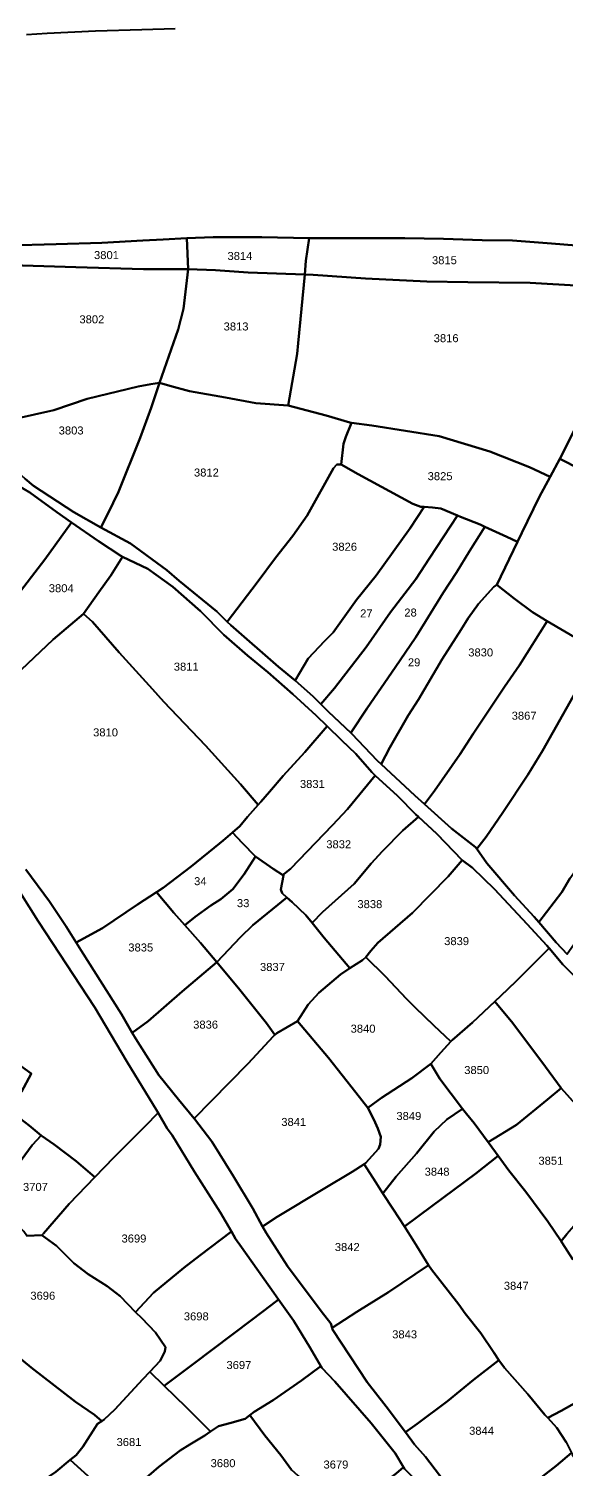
# Model space of a CAD drawing. Header units: inches. Extents: x -210528 to -96779, y -167010 to -59860.
# Drawn here: x -144528 to -135845, y -119961 to -96670 of the extents above; entities that cross this region are included whole.
import ezdxf

# ---------------------------------------------------------------- set-up
doc = ezdxf.new("R2010")
doc.units = ezdxf.units.IN
doc.header["$MEASUREMENT"] = 0
doc.layers.add('PDF7_Geometry', color=9, linetype='Continuous', true_color=0x808080)
doc.layers.add('PDF7_Text', color=7, linetype='Continuous', true_color=0xffffff)
doc.styles.add('PDF Arial', font='arial.ttf')

msp = doc.modelspace()

# ---------------------------------------------------------------- linework, layer by layer
at = {"layer": 'PDF7_Geometry', "color": 1, "lineweight": 40}
for points in [[(-144566, -96759), (-144230, -96739), (-143451, -96701), (-142702, -96682), (-142163, -96663)], [(-135685, -100172), (-136079, -100143), (-136714, -100095), (-137204, -100085), (-137829, -100066), (-138454, -100056), (-139876, -100056), (-139996, -100054), (-140760, -100037), (-141549, -100037), (-141976, -100057), (-142356, -100075), (-142683, -100094), (-143346, -100132), (-144086, -100151), (-144865, -100171)], [(-135474, -102683), (-135945, -103622), (-136102, -103913), (-136436, -103756), (-137079, -103507), (-137896, -103258), (-138983, -103085), (-139316, -103040), (-139338, -103037), (-139723, -102922), (-140338, -102759), (-140194, -101925), (-140174, -101753), (-140070, -100645), (-139934, -100650), (-139088, -100708), (-138098, -100756), (-137435, -100766), (-136426, -100775), (-135599, -100823)], [(-135475, -112229), (-135898, -111798), (-136121, -111535), (-136158, -111491), (-136475, -111146), (-137004, -110580), (-137359, -110235), (-137523, -110111), (-137936, -109689), (-138229, -109413), (-138272, -109372), (-138570, -109075), (-138930, -108741), (-138983, -108692), (-139243, -108395), (-139474, -108174), (-139707, -107947), (-139887, -107772), (-140262, -107427), (-140665, -107072), (-140992, -106803), (-141376, -106468), (-141751, -106085), (-142203, -105692), (-142607, -105404), (-143013, -105206), (-143039, -105193), (-143404, -104953), (-143840, -104650), (-144077, -104484), (-144510, -104167), (-144971, -103899)], [(-144587, -103947), (-144452, -104062), (-143798, -104484), (-143366, -104733), (-142885, -104992), (-142299, -105423), (-142097, -105596), (-141492, -106094), (-141320, -106258), (-141261, -106315), (-140492, -106986), (-140223, -107206), (-139935, -107465), (-139809, -107590), (-139685, -107714), (-139325, -108055), (-139310, -108069), (-138897, -108500), (-138834, -108558), (-138291, -109066), (-138133, -109208), (-137695, -109603), (-137311, -109900), (-137289, -109931), (-137128, -110159), (-136677, -110686), (-136360, -111031), (-136286, -111116), (-136004, -111443), (-135830, -111631)], [(-144654, -107033), (-144135, -106544), (-143645, -106132), (-143501, -106257), (-143068, -106755), (-142530, -107350), (-142347, -107551), (-141675, -108260), (-141108, -108883), (-140824, -109219), (-140992, -109410), (-141117, -109564), (-141235, -109664), (-141387, -109794), (-141444, -109842), (-141906, -110215), (-142357, -110560), (-142466, -110631), (-142771, -110829), (-143338, -111212), (-143764, -111445), (-143924, -111183), (-144193, -110781), (-144578, -110263)], [(-135783, -110408), (-135917, -110628), (-136286, -111116), (-136360, -111031), (-136677, -110686), (-137128, -110159), (-137289, -109931), (-137138, -109737), (-136869, -109344), (-136465, -108731), (-136225, -108347), (-135513, -107073)], [(-145135, -109899), (-144376, -111097), (-143463, -112496), (-142944, -113369), (-142454, -114174), (-142438, -114201), (-142646, -114413), (-143156, -114921), (-143463, -115237), (-143761, -114979), (-144117, -114710), (-144328, -114566), (-144521, -114403), (-144732, -114240)], [(-138331, -120078), (-138456, -119954), (-138473, -119926), (-138610, -119704), (-138994, -119216), (-139581, -118545), (-139792, -118324), (-139810, -118293), (-139984, -117998), (-140253, -117557), (-140494, -117216), (-140570, -117107), (-141089, -116369), (-141186, -116235), (-141253, -116118), (-141435, -115803), (-141849, -115151), (-142214, -114557), (-142291, -114452), (-142438, -114201), (-142454, -114174), (-142944, -113369), (-143463, -112496), (-144376, -111097), (-145135, -109899)], [(-144578, -110263), (-144193, -110781), (-143924, -111183), (-143764, -111445), (-143684, -111576), (-143031, -112602), (-142856, -112906), (-142800, -113004), (-142425, -113589), (-142108, -113982), (-141857, -114289), (-141848, -114298), (-141570, -114663), (-141224, -115219), (-140907, -115746), (-140752, -116034), (-140695, -116139), (-140349, -116676), (-139802, -117404), (-139648, -117605), (-139627, -117674), (-139619, -117701), (-139062, -118554), (-138754, -118947), (-138442, -119361), (-138293, -119561), (-138120, -119762), (-137889, -120059)], [(-144646, -113857), (-144492, -113570), (-144492, -113560), (-144742, -113378)], [(-144732, -114240), (-144521, -114403), (-144328, -114566), (-144473, -114720), (-145011, -115448)], [(-135544, -118804), (-135928, -119015), (-136143, -119131), (-136188, -119082), (-136466, -118746), (-136841, -118324), (-136930, -118196), (-137014, -118075), (-137226, -117759), (-137475, -117443), (-137581, -117299), (-138023, -116733), (-138067, -116663), (-138302, -116283), (-138458, -116038), (-138013, -115708), (-137302, -115181), (-136945, -114894), (-136773, -115133), (-136495, -115478), (-136139, -115957), (-135928, -116273), (-135908, -116302), (-135735, -116571)], [(-144559, -116186), (-144319, -116177), (-144079, -116349), (-143800, -116627), (-143569, -116809), (-143262, -117001), (-143050, -117164), (-142802, -117419), (-142704, -117519), (-142483, -117749), (-142320, -117988), (-142330, -118055), (-142406, -118209), (-142573, -118386), (-142685, -118506), (-143137, -118995), (-143310, -119157), (-143348, -119182), (-143464, -119081), (-143771, -118870), (-144492, -118314), (-144704, -118141)], [(-135735, -116571), (-135908, -116302), (-135928, -116273), (-135832, -116159)], [(-135842, -119523), (-135995, -119293), (-136143, -119131), (-135928, -119015), (-135544, -118804)], [(-142907, -120336), (-142426, -119924), (-142080, -119656), (-141926, -119560), (-141686, -119416), (-141594, -119353), (-141465, -119263), (-141282, -119215), (-141032, -119148), (-140956, -119087), (-140715, -119417), (-140455, -119733), (-140282, -119973)]]:
    msp.add_lwpolyline(points, dxfattribs=at)
for points in [[(-141976, -100057), (-141952, -100554), (-142673, -100554), (-143769, -100525), (-144973, -100486), (-144961, -100420), (-144912, -100177), (-144865, -100171), (-144086, -100151), (-143346, -100132), (-142683, -100094), (-142356, -100075)], [(-139996, -100054), (-140049, -100420), (-140070, -100645), (-140982, -100612), (-141510, -100574), (-141952, -100554), (-141976, -100057), (-141549, -100037), (-140760, -100037)], [(-134980, -100207), (-135129, -100867), (-135599, -100823), (-136426, -100775), (-137435, -100766), (-138098, -100756), (-139088, -100708), (-139934, -100650), (-140070, -100645), (-140049, -100420), (-139996, -100054), (-139876, -100056), (-138454, -100056), (-137829, -100066), (-137204, -100085), (-136714, -100095), (-136079, -100143), (-135685, -100172), (-135234, -100210)], [(-144973, -100486), (-143769, -100525), (-142673, -100554), (-141952, -100554), (-142029, -101196), (-142116, -101532), (-142414, -102394), (-142558, -102414), (-142760, -102452), (-143587, -102653), (-144125, -102835), (-144750, -102979), (-145240, -103113), (-145761, -103249), (-145682, -102912), (-145307, -101771), (-145240, -101551), (-144999, -100631)], [(-141952, -100554), (-141510, -100574), (-140982, -100612), (-140070, -100645), (-140174, -101753), (-140194, -101925), (-140338, -102759), (-140857, -102721), (-141347, -102634), (-141933, -102529), (-142251, -102442), (-142414, -102394), (-142116, -101532), (-142029, -101196)], [(-145761, -103249), (-145240, -103113), (-144750, -102979), (-144125, -102835), (-143587, -102653), (-142760, -102452), (-142558, -102414), (-142414, -102394), (-142549, -102797), (-142731, -103286), (-143078, -104158), (-143251, -104512), (-143366, -104733), (-143798, -104484), (-144452, -104062), (-144587, -103947), (-144836, -103726), (-145096, -103583), (-145711, -103276)], [(-142414, -102394), (-142251, -102442), (-141933, -102529), (-141347, -102634), (-140857, -102721), (-140338, -102759), (-139723, -102922), (-139338, -103037), (-139316, -103040), (-139406, -103267), (-139444, -103382), (-139483, -103717), (-139550, -103717), (-139607, -103775), (-140031, -104542), (-140261, -104868), (-140540, -105222), (-140838, -105625), (-141320, -106258), (-141492, -106094), (-142097, -105596), (-142299, -105423), (-142885, -104992), (-143366, -104733), (-143251, -104512), (-143078, -104158), (-142731, -103286), (-142549, -102797)], [(-135467, -102649), (-134619, -102865), (-134330, -102942), (-134019, -103012), (-133946, -103028), (-133509, -103223), (-133552, -103325), (-133927, -104188), (-134070, -104493), (-134561, -104293), (-135109, -104054), (-135292, -103958), (-135945, -103622), (-135474, -102683)], [(-139483, -103717), (-139444, -103382), (-139406, -103267), (-139316, -103040), (-138983, -103085), (-137896, -103258), (-137079, -103507), (-136436, -103756), (-136102, -103913), (-136282, -104245), (-136561, -104820), (-136629, -104963), (-136801, -104887), (-137158, -104721), (-137233, -104686), (-137551, -104561), (-137603, -104539), (-137868, -104427), (-138002, -104408), (-138141, -104401), (-138195, -104398), (-138320, -104350), (-139204, -103871)], [(-136102, -103913), (-135945, -103622), (-135292, -103958), (-135109, -104054), (-134561, -104293), (-134070, -104493), (-134196, -104763), (-134533, -105357), (-135013, -106229), (-135317, -106741), (-135648, -106545), (-136150, -106246), (-136388, -106104), (-136686, -105884), (-136964, -105663), (-136629, -104963), (-136561, -104820), (-136282, -104245)], [(-138141, -104401), (-138368, -104743), (-138916, -105510), (-139233, -105903), (-139608, -106430), (-139752, -106574), (-140012, -106852), (-140223, -107206), (-140492, -106986), (-141261, -106315), (-141320, -106258), (-140838, -105625), (-140540, -105222), (-140261, -104868), (-140031, -104542), (-139607, -103775), (-139550, -103717), (-139483, -103717), (-139204, -103871), (-138320, -104350), (-138195, -104398)], [(-143840, -104650), (-144270, -105250), (-144769, -105902), (-145267, -106580), (-145423, -106429), (-145587, -106276), (-145976, -105931), (-146009, -105902), (-146249, -105656), (-145692, -104857), (-145259, -104253), (-144971, -103899), (-144510, -104167), (-144077, -104484)], [(-137603, -104539), (-138051, -105232), (-138272, -105567), (-138685, -106104), (-139079, -106670), (-139589, -107331), (-139809, -107590), (-139935, -107465), (-140223, -107206), (-140012, -106852), (-139752, -106574), (-139608, -106430), (-139233, -105903), (-138916, -105510), (-138368, -104743), (-138141, -104401), (-138002, -104408), (-137868, -104427)], [(-137158, -104721), (-137407, -105117), (-137618, -105462), (-137830, -105788), (-138272, -106507), (-138608, -106995), (-139060, -107657), (-139325, -108055), (-139685, -107714), (-139809, -107590), (-139589, -107331), (-139079, -106670), (-138685, -106104), (-138272, -105567), (-138051, -105232), (-137603, -104539), (-137551, -104561), (-137233, -104686)], [(-143013, -105206), (-143203, -105509), (-143395, -105778), (-143645, -106132), (-144135, -106544), (-144654, -107033), (-144745, -107128), (-145144, -106697), (-145267, -106580), (-144769, -105902), (-144270, -105250), (-143840, -104650), (-143404, -104953), (-143039, -105193)], [(-136629, -104963), (-136964, -105663), (-137012, -105692), (-137262, -105970), (-137426, -106200), (-137541, -106382), (-137714, -106651), (-137849, -106861), (-138233, -107513), (-138397, -107772), (-138695, -108289), (-138834, -108558), (-138897, -108500), (-139310, -108069), (-139325, -108055), (-139060, -107657), (-138608, -106995), (-138272, -106507), (-137830, -105788), (-137618, -105462), (-137407, -105117), (-137158, -104721), (-136801, -104887)], [(-143645, -106132), (-143395, -105778), (-143203, -105509), (-143013, -105206), (-142607, -105404), (-142203, -105692), (-141751, -106085), (-141376, -106468), (-140992, -106803), (-140665, -107072), (-140262, -107427), (-139887, -107772), (-139707, -107947), (-140069, -108366), (-140416, -108749), (-140637, -109008), (-140781, -109171), (-140824, -109219), (-141108, -108883), (-141675, -108260), (-142347, -107551), (-142530, -107350), (-143068, -106755), (-143501, -106257)], [(-136150, -106246), (-136599, -106957), (-136840, -107312), (-137349, -108069), (-137561, -108405), (-137974, -108989), (-138133, -109208), (-138291, -109066), (-138834, -108558), (-138695, -108289), (-138397, -107772), (-138233, -107513), (-137849, -106861), (-137714, -106651), (-137541, -106382), (-137426, -106200), (-137262, -105970), (-137012, -105692), (-136964, -105663), (-136686, -105884), (-136388, -106104)], [(-133067, -106028), (-132687, -106277), (-132447, -106431), (-132639, -106757), (-133187, -107677), (-133370, -107945), (-134004, -108923), (-134552, -109756), (-135418, -111050), (-135830, -111631), (-136004, -111443), (-136286, -111116), (-135917, -110628), (-135783, -110408), (-135350, -109795), (-135158, -109517), (-134350, -108223), (-134071, -107744), (-133610, -106967), (-133360, -106536)], [(-135317, -106741), (-135513, -107073), (-136225, -108347), (-136465, -108731), (-136869, -109344), (-137138, -109737), (-137289, -109931), (-137311, -109900), (-137695, -109603), (-138133, -109208), (-137974, -108989), (-137561, -108405), (-137349, -108069), (-136840, -107312), (-136599, -106957), (-136150, -106246), (-135648, -106545)], [(-138930, -108741), (-139378, -109286), (-139618, -109545), (-140300, -110254), (-140406, -110340), (-140410, -110362), (-140579, -110254), (-140867, -110053), (-141079, -109832), (-141235, -109664), (-141117, -109564), (-140992, -109410), (-140824, -109219), (-140781, -109171), (-140637, -109008), (-140416, -108749), (-140069, -108366), (-139707, -107947), (-139474, -108174), (-139243, -108395), (-138983, -108692)], [(-138229, -109413), (-138484, -109631), (-138811, -109967), (-138993, -110168), (-139272, -110494), (-139781, -110954), (-139948, -111127), (-140051, -111002), (-140272, -110791), (-140356, -110716), (-140435, -110647), (-140454, -110589), (-140410, -110362), (-140406, -110340), (-140300, -110254), (-139618, -109545), (-139378, -109286), (-138930, -108741), (-138570, -109075), (-138272, -109372)], [(-137523, -110111), (-137753, -110379), (-138330, -110963), (-138888, -111452), (-139003, -111577), (-139080, -111682), (-139138, -111730), (-139340, -111861), (-139753, -111366), (-139948, -111127), (-139781, -110954), (-139272, -110494), (-138993, -110168), (-138811, -109967), (-138484, -109631), (-138229, -109413), (-137936, -109689)], [(-140867, -110053), (-141050, -110340), (-141233, -110580), (-141425, -110743), (-141589, -110848), (-141838, -111030), (-142005, -111166), (-142184, -110963), (-142466, -110631), (-142357, -110560), (-141906, -110215), (-141444, -109842), (-141387, -109794), (-141235, -109664), (-141079, -109832)], [(-140867, -110053), (-140579, -110254), (-140410, -110362), (-140454, -110589), (-140435, -110647), (-140356, -110716), (-140906, -111164), (-141108, -111356), (-141492, -111762), (-141752, -111452), (-142005, -111166), (-141838, -111030), (-141589, -110848), (-141425, -110743), (-141233, -110580), (-141050, -110340)], [(-136121, -111535), (-136658, -112075), (-136898, -112305), (-136999, -112400), (-137359, -112737), (-137686, -113024), (-137706, -113046), (-137984, -112785), (-138282, -112497), (-138426, -112353), (-138772, -111989), (-139080, -111682), (-139003, -111577), (-138888, -111452), (-138330, -110963), (-137753, -110379), (-137523, -110111), (-137359, -110235), (-137004, -110580), (-136475, -111146), (-136158, -111491)], [(-142005, -111166), (-141752, -111452), (-141492, -111762), (-142050, -112238), (-142598, -112717), (-142856, -112906), (-143031, -112602), (-143684, -111576), (-143764, -111445), (-143338, -111212), (-142771, -110829), (-142466, -110631), (-142184, -110963)], [(-139948, -111127), (-139753, -111366), (-139340, -111861), (-139493, -111960), (-139839, -112257), (-140012, -112449), (-140185, -112717), (-140522, -112909), (-140551, -112938), (-140685, -112746), (-141118, -112209), (-141492, -111762), (-141108, -111356), (-140906, -111164), (-140356, -110716), (-140272, -110791), (-140051, -111002)], [(-136999, -112400), (-136898, -112305), (-136658, -112075), (-136121, -111535), (-135898, -111798), (-135475, -112229), (-135206, -112584), (-134899, -112986), (-134534, -113456), (-133986, -114012), (-133828, -114221), (-134159, -114443), (-134486, -114673), (-134774, -114951), (-134802, -114981), (-134880, -114903), (-135130, -114654), (-135533, -114242), (-135831, -113906), (-135927, -113801), (-136177, -113456), (-136706, -112746)], [(-142856, -112906), (-142598, -112717), (-142050, -112238), (-141492, -111762), (-141118, -112209), (-140685, -112746), (-140551, -112938), (-140580, -112966), (-140983, -113398), (-141579, -114011), (-141857, -114289), (-142108, -113982), (-142425, -113589), (-142800, -113004)], [(-139340, -111861), (-139138, -111730), (-139080, -111682), (-138772, -111989), (-138426, -112353), (-138282, -112497), (-137984, -112785), (-137706, -113046), (-137869, -113225), (-138032, -113408), (-138340, -113637), (-138830, -113954), (-139051, -114117), (-139244, -113867), (-139686, -113311), (-140185, -112717), (-140012, -112449), (-139839, -112257), (-139493, -111960)], [(-137706, -113046), (-137686, -113024), (-137359, -112737), (-136999, -112400), (-136706, -112746), (-136177, -113456), (-135927, -113801), (-136148, -113983), (-136648, -114395), (-137105, -114672), (-137331, -114366), (-137456, -114213), (-137518, -114131), (-137888, -113647), (-138032, -113408), (-137869, -113225)], [(-140551, -112938), (-140522, -112909), (-140185, -112717), (-139686, -113311), (-139244, -113867), (-139051, -114117), (-138955, -114308), (-138888, -114452), (-138840, -114586), (-138850, -114711), (-138878, -114778), (-139080, -115008), (-139109, -115027), (-139301, -115152), (-139772, -115430), (-140513, -115880), (-140752, -116034), (-140907, -115746), (-141224, -115219), (-141570, -114663), (-141848, -114298), (-141857, -114289), (-141579, -114011), (-140983, -113398), (-140580, -112966)], [(-145758, -113566), (-145684, -113464), (-145314, -112906), (-144742, -113378), (-144492, -113560), (-144492, -113570), (-144646, -113857), (-144857, -114147), (-144886, -114125), (-145366, -113819)], [(-139051, -114117), (-138830, -113954), (-138340, -113637), (-138032, -113408), (-137888, -113647), (-137518, -114131), (-137773, -114308), (-137975, -114500), (-138263, -114855), (-138590, -115228), (-138805, -115501), (-138927, -115315), (-139109, -115027), (-139080, -115008), (-138878, -114778), (-138850, -114711), (-138840, -114586), (-138888, -114452), (-138955, -114308)], [(-137105, -114672), (-136648, -114395), (-136148, -113983), (-135927, -113801), (-135831, -113906), (-135533, -114242), (-135130, -114654), (-134880, -114903), (-134802, -114981), (-135207, -115421), (-135399, -115651), (-135572, -115861), (-135832, -116159), (-135928, -116273), (-136139, -115957), (-136495, -115478), (-136773, -115133), (-136945, -114894), (-137091, -114692)], [(-143463, -115237), (-143156, -114921), (-142646, -114413), (-142438, -114201), (-142291, -114452), (-142214, -114557), (-141849, -115151), (-141435, -115803), (-141253, -116118), (-141762, -116503), (-142022, -116704), (-142512, -117107), (-142802, -117419), (-143050, -117164), (-143262, -117001), (-143569, -116809), (-143800, -116627), (-144079, -116349), (-144319, -116177), (-144290, -116148), (-143877, -115669)], [(-137105, -114672), (-137091, -114692), (-136945, -114894), (-137302, -115181), (-138013, -115708), (-138458, -116038), (-138638, -115756), (-138805, -115501), (-138590, -115228), (-138263, -114855), (-137975, -114500), (-137773, -114308), (-137518, -114131), (-137456, -114213), (-137331, -114366)], [(-144328, -114566), (-144117, -114710), (-143761, -114979), (-143463, -115237), (-143877, -115669), (-144290, -116148), (-144319, -116177), (-144559, -116186), (-144607, -116119), (-144886, -115831), (-145098, -115601), (-145011, -115448), (-144473, -114720)], [(-138805, -115501), (-138638, -115756), (-138458, -116038), (-138302, -116283), (-138067, -116663), (-138715, -117097), (-139225, -117414), (-139627, -117674), (-139648, -117605), (-139802, -117404), (-140349, -116676), (-140695, -116139), (-140752, -116034), (-140513, -115880), (-139772, -115430), (-139301, -115152), (-139109, -115027), (-138927, -115315)], [(-140494, -117216), (-140609, -117308), (-140926, -117548), (-141868, -118257), (-142340, -118611), (-142573, -118386), (-142406, -118209), (-142330, -118055), (-142320, -117988), (-142483, -117749), (-142704, -117519), (-142802, -117419), (-142512, -117107), (-142022, -116704), (-141762, -116503), (-141253, -116118), (-141186, -116235), (-141089, -116369), (-140570, -117107)], [(-139627, -117674), (-139225, -117414), (-138715, -117097), (-138067, -116663), (-138023, -116733), (-137581, -117299), (-137475, -117443), (-137226, -117759), (-137014, -118075), (-136930, -118196), (-137341, -118516), (-137764, -118861), (-138254, -119225), (-138442, -119361), (-138754, -118947), (-139062, -118554), (-139619, -117701)], [(-139810, -118293), (-140119, -118525), (-140580, -118842), (-140888, -119033), (-140956, -119087), (-141032, -119148), (-141282, -119215), (-141465, -119263), (-141594, -119353), (-141984, -118956), (-142340, -118611), (-141868, -118257), (-140926, -117548), (-140609, -117308), (-140494, -117216), (-140253, -117557), (-139984, -117998)], [(-144704, -118141), (-144492, -118314), (-143771, -118870), (-143464, -119081), (-143348, -119182), (-143416, -119225), (-143656, -119598), (-143762, -119732), (-143858, -119811), (-144089, -120001), (-144383, -120201), (-144483, -120269), (-144906, -120576), (-145021, -120480), (-145531, -120096), (-145759, -119932), (-145675, -119656), (-145358, -119167), (-145117, -118831), (-144810, -118323)], [(-140956, -119087), (-140888, -119033), (-140580, -118842), (-140119, -118525), (-139810, -118293), (-139792, -118324), (-139581, -118545), (-138994, -119216), (-138610, -119704), (-138473, -119926), (-138591, -120030), (-138850, -120222), (-139350, -120576), (-139648, -120749), (-139821, -120490), (-140177, -120068), (-140282, -119973), (-140455, -119733), (-140715, -119417)], [(-136143, -119131), (-135995, -119293), (-135842, -119523), (-135758, -119698), (-136005, -119906), (-136486, -120280), (-137101, -120682), (-137299, -120833), (-137380, -120721), (-137639, -120375), (-137889, -120059), (-138120, -119762), (-138293, -119561), (-138442, -119361), (-138254, -119225), (-137764, -118861), (-137341, -118516), (-136930, -118196), (-136841, -118324), (-136466, -118746), (-136188, -119082)], [(-142340, -118611), (-141984, -118956), (-141594, -119353), (-141686, -119416), (-141926, -119560), (-142080, -119656), (-142426, -119924), (-142907, -120336), (-143137, -120523), (-143147, -120499), (-143406, -120221), (-143743, -119915), (-143858, -119811), (-143762, -119732), (-143656, -119598), (-143416, -119225), (-143348, -119182), (-143310, -119157), (-143137, -118995), (-142685, -118506), (-142573, -118386)], [(-137299, -120833), (-137101, -120682), (-136486, -120280), (-136005, -119906), (-135758, -119698), (-135746, -119724), (-135582, -119983), (-135419, -120261), (-135217, -120615), (-135006, -120960), (-134809, -121325), (-134871, -121363), (-135063, -121516), (-135602, -121900), (-136142, -122239), (-136188, -122177), (-136563, -121737), (-136928, -121305), (-137236, -120922)], [(-144383, -120201), (-144089, -120001), (-143858, -119811), (-143743, -119915), (-143406, -120221), (-143147, -120499), (-143137, -120523), (-143080, -120662), (-143060, -120701), (-142868, -120998), (-142628, -121218), (-142628, -121499), (-143080, -121707), (-143161, -121753), (-143407, -121439), (-143829, -120921)], [(-139648, -120749), (-139350, -120576), (-138850, -120222), (-138591, -120030), (-138473, -119926), (-138456, -119954), (-138331, -120078), (-138168, -120270), (-137908, -120615), (-137764, -120788), (-137630, -120951), (-137524, -121104), (-137264, -121478), (-137250, -121497), (-137457, -121641), (-138197, -122168), (-138604, -122503), (-138678, -122398), (-139110, -121631), (-139523, -120979)]]:
    msp.add_lwpolyline(points, close=True, dxfattribs=at)

# ---------------------------------------------------------------- texts
at = {"layer": 'PDF7_Text', "color": 4, "char_height": 129.4, "attachment_point": 7, "rotation": 359.9925, "style": 'PDF Arial'}
for s, insert in [('3801', (-143474, -100395)), ('3814', (-141317, -100409)), ('3815', (-138013, -100478)), ('3802', (-143710, -101434)), ('3813', (-141380, -101549)), ('3816', (-137985, -101739)), ('3803', (-144045, -103231)), ('3812', (-141859, -103911)), ('3825', (-138083, -103970)), ('3826', (-139626, -105111)), ('3804', (-144205, -105782)), ('27', (-139174, -106187)), ('28', (-138460, -106175)), ('29', (-138402, -106980)), ('3830', (-137427, -106820)), ('3811', (-142185, -107050)), ('3867', (-136725, -107843)), ('3810', (-143489, -108113)), ('3831', (-140147, -108947)), ('3832', (-139721, -109922)), ('34', (-141857, -110519)), ('33', (-141165, -110874)), ('3838', (-139218, -110890)), ('3835', (-142920, -111591)), ('3839', (-137816, -111488)), ('3837', (-140792, -111906)), ('3836', (-141872, -112838)), ('3840', (-139328, -112904)), ('3850', (-137492, -113573)), ('3841', (-140448, -114412)), ('3849', (-138588, -114316)), ('3851', (-136293, -115039)), ('3848', (-138132, -115216)), ('3707', (-144622, -115463)), ('3699', (-143030, -116297)), ('3842', (-139583, -116435)), ('3696', (-144503, -117222)), ('3847', (-136852, -117061)), ('3698', (-142023, -117556)), ('3843', (-138656, -117847)), ('3697', (-141334, -118343)), ('3681', (-143110, -119588)), ('3844', (-137413, -119406)), ('3680', (-141590, -119930)), ('3679', (-139766, -119952))]:
    msp.add_mtext(s, dxfattribs=dict(at, insert=insert))

doc.saveas('drawing.dxf')
